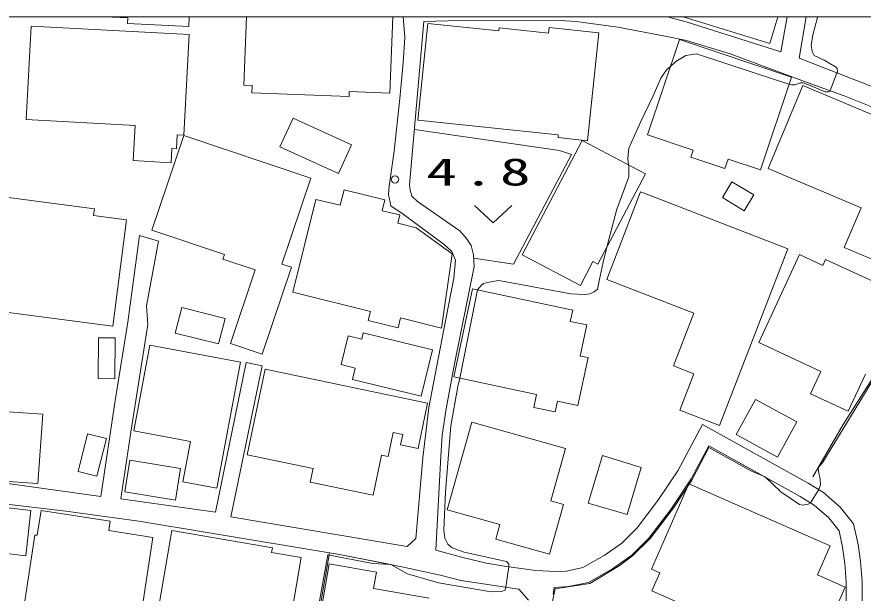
# Model space of a CAD drawing. Units: millimetres on the paper. Extents: x 20 to 1662, y 20 to 574.
# Drawn here: x 47.91 to 64.94, y 194.41 to 206 of the extents above; entities that cross this region are included whole.
import ezdxf

# ---------------------------------------------------------------- set-up
doc = ezdxf.new("R2010")
doc.units = ezdxf.units.MM
doc.layers.add('D-SUV', color=8, linetype='Continuous', lineweight=13)
doc.layers.add('D-TTL-LINE', color=7, linetype='Continuous', lineweight=13)
doc.styles.add('ＭＳ ゴシック', font='')
doc.styles.get('ＭＳ ゴシック').set_extended_font_data('MS Gothic')

msp = doc.modelspace()

# ---------------------------------------------------------------- linework, layer by layer
at = {"layer": 'D-SUV'}
for p, q in [((49.837, 205.997), (49.837, 206)), ((50.143, 205.983), (49.837, 205.997)), ((50.137, 205.865), (50.143, 205.983)), ((51.371, 205.807), (50.137, 205.865)), ((51.38, 206), (51.371, 205.807)), ((52.479, 204.629), (52.532, 206)), ((55.48, 206), (55.419, 204.467)), ((55.719, 205.583), (55.685, 206)), ((56.103, 205.905), (55.813, 202.619)), ((55.979, 203.923), (56.185, 205.871)), ((56.823, 205.925), (56.103, 205.905)), ((56.185, 205.871), (57.611, 205.719)), ((58.739, 205.935), (56.823, 205.925)), ((59.169, 205.905), (58.739, 205.935)), ((60.007, 205.795), (59.169, 205.905)), ((61, 206), (61.383, 205.901)), ((61.321, 206), (63.063, 205.465)), ((61.383, 205.901), (63.285, 205.297)), ((63.063, 205.465), (63.226, 206)), ((63.285, 205.297), (63.415, 206)), ((63.796, 206), (63.651, 205.167)), ((64.023, 205.991), (63.931, 205.641)), ((64.025, 206), (64.023, 205.991)), ((48.099, 203.933), (48.201, 205.815)), ((48.201, 205.815), (51.379, 205.643)), ((57.611, 205.719), (57.617, 205.781)), ((57.617, 205.781), (58.609, 205.675)), ((58.609, 205.675), (58.621, 205.785)), ((58.621, 205.785), (59.625, 205.679)), ((60.957, 205.615), (60.007, 205.795)), ((51.379, 205.643), (51.269, 203.619)), ((55.683, 205.073), (55.719, 205.583)), ((59.625, 205.679), (59.397, 203.509)), ((60.603, 203.629), (61.243, 205.543)), ((61.387, 205.525), (60.957, 205.615)), ((61.243, 205.543), (63.501, 204.789)), ((62.267, 205.255), (61.387, 205.525)), ((63.931, 205.641), (63.897, 205.423)), ((63.897, 205.423), (63.915, 205.307)), ((61.371, 205.221), (61.173, 205.101)), ((61.589, 205.257), (61.371, 205.221)), ((63.239, 204.717), (61.589, 205.257)), ((63.761, 204.703), (62.267, 205.255)), ((63.915, 205.307), (63.957, 205.223)), ((63.957, 205.223), (64.157, 205.127)), ((55.621, 204.357), (55.683, 205.073)), ((61.173, 205.101), (61.063, 205.005)), ((63.651, 205.167), (65.507, 204.445)), ((64.157, 205.127), (64.387, 204.999)), ((60.993, 204.945), (60.873, 204.769)), ((61.063, 205.005), (60.993, 204.945)), ((64.411, 204.871), (64.279, 204.517)), ((64.387, 204.999), (64.417, 204.961)), ((64.425, 204.909), (64.411, 204.871)), ((64.417, 204.961), (64.425, 204.909)), ((60.873, 204.769), (60.715, 204.415)), ((63.501, 204.789), (62.877, 202.923)), ((63.455, 204.649), (63.239, 204.717)), ((63.683, 204.671), (63.569, 204.633)), ((63.735, 204.671), (63.683, 204.671)), ((63.907, 204.605), (63.735, 204.671)), ((64.561, 204.413), (63.761, 204.703)), ((52.649, 204.621), (52.479, 204.629)), ((52.643, 204.475), (52.649, 204.621)), ((54.601, 204.499), (54.597, 204.397)), ((55.419, 204.467), (54.601, 204.499)), ((63.027, 202.953), (63.731, 204.621)), ((63.507, 204.633), (63.455, 204.649)), ((63.569, 204.633), (63.507, 204.633)), ((63.731, 204.621), (66.403, 203.493)), ((64.177, 204.493), (63.907, 204.605)), ((64.263, 204.497), (64.243, 204.491)), ((64.275, 204.507), (64.263, 204.497)), ((64.279, 204.517), (64.275, 204.507)), ((54.597, 204.397), (52.643, 204.475)), ((55.501, 203.299), (55.621, 204.357)), ((60.715, 204.415), (60.469, 203.897)), ((64.225, 204.491), (64.177, 204.493)), ((64.243, 204.491), (64.225, 204.491)), ((65.231, 204.143), (64.561, 204.413)), ((50.293, 203.813), (48.099, 203.933)), ((53.205, 203.383), (53.471, 203.963)), ((53.471, 203.963), (54.647, 203.425)), ((58.805, 203.625), (55.979, 203.923)), ((60.469, 203.897), (60.229, 203.359)), ((50.255, 203.109), (50.293, 203.813)), ((55.913, 203.735), (58.833, 203.315)), ((50.631, 201.711), (51.269, 203.615)), ((51.137, 203.625), (51.121, 203.347)), ((51.269, 203.619), (51.137, 203.625)), ((51.269, 203.615), (53.827, 202.755)), ((58.079, 201.213), (59.287, 203.513)), ((58.801, 203.571), (58.805, 203.625)), ((59.397, 203.509), (58.801, 203.571)), ((59.287, 203.513), (60.561, 202.845)), ((61.523, 203.321), (60.603, 203.629)), ((51.033, 203.353), (51.019, 203.067)), ((51.121, 203.347), (51.033, 203.353)), ((54.381, 202.847), (53.205, 203.383)), ((54.647, 203.425), (54.381, 202.847)), ((58.833, 203.315), (59.071, 203.231)), ((60.229, 203.359), (60.211, 203.231)), ((61.475, 203.179), (61.523, 203.321)), ((55.403, 202.595), (55.501, 203.299)), ((59.071, 203.231), (57.903, 201.025)), ((60.211, 203.231), (60.205, 203.145)), ((60.205, 203.145), (60.221, 203.023)), ((62.161, 202.951), (61.475, 203.179)), ((62.225, 203.141), (62.161, 202.951)), ((62.877, 202.923), (62.225, 203.141)), ((51.019, 203.067), (50.255, 203.109)), ((60.221, 203.023), (60.225, 202.983)), ((60.225, 202.983), (60.225, 202.783)), ((60.561, 202.845), (59.605, 201.023)), ((64.899, 202.161), (63.027, 202.953)), ((53.827, 202.755), (53.245, 201.027)), ((60.225, 202.783), (59.985, 202.131)), ((62.111, 202.367), (62.301, 202.683)), ((62.301, 202.683), (62.741, 202.417)), ((54.419, 202.209), (54.497, 202.523)), ((54.497, 202.523), (55.317, 202.321)), ((55.391, 202.425), (55.403, 202.595)), ((55.813, 202.619), (55.823, 202.513)), ((55.823, 202.513), (55.863, 202.393)), ((60.361, 202.221), (60.461, 202.481)), ((60.461, 202.481), (60.795, 202.351)), ((47.587, 202.385), (49.475, 202.141)), ((53.463, 200.461), (53.927, 202.329)), ((53.927, 202.329), (54.419, 202.209)), ((55.317, 202.321), (55.263, 202.101)), ((55.439, 202.201), (55.391, 202.425)), ((55.863, 202.393), (55.973, 202.283)), ((55.973, 202.283), (56.823, 201.693)), ((60.795, 202.351), (63.423, 201.337)), ((62.549, 202.101), (62.111, 202.367)), ((62.741, 202.417), (62.549, 202.101)), ((49.475, 202.141), (49.457, 202.005)), ((55.683, 202.031), (55.439, 202.201)), ((57.495, 201.854), (57.12, 202.204)), ((57.87, 202.204), (57.495, 201.854)), ((59.781, 200.715), (60.363, 202.219)), ((59.985, 202.131), (59.785, 201.369)), ((60.363, 202.219), (60.361, 202.221)), ((64.561, 201.361), (64.899, 202.161)), ((49.457, 202.005), (50.119, 201.919)), ((55.263, 202.101), (55.615, 202.015)), ((55.615, 202.015), (55.575, 201.849)), ((56.509, 201.423), (55.683, 202.031)), ((50.119, 201.919), (49.841, 199.779)), ((55.575, 201.849), (55.947, 201.757)), ((50.145, 199.857), (50.377, 201.605)), ((50.765, 201.485), (50.377, 201.605)), ((52.087, 201.221), (50.631, 201.711)), ((55.947, 201.757), (56.671, 201.231)), ((56.823, 201.693), (56.963, 201.543)), ((50.765, 201.485), (50.521, 200.185)), ((56.963, 201.543), (57.053, 201.403)), ((56.667, 201.277), (56.509, 201.423)), ((56.741, 201.107), (56.667, 201.277)), ((57.053, 201.403), (57.103, 201.215)), ((59.785, 201.369), (59.707, 201.063)), ((63.423, 201.337), (62.049, 197.777)), ((65.697, 200.881), (64.561, 201.361)), ((52.055, 201.129), (52.087, 201.221)), ((52.707, 200.911), (52.055, 201.129)), ((56.671, 201.231), (56.455, 199.739)), ((56.703, 200.743), (56.741, 201.107)), ((57.103, 201.215), (57.113, 200.975)), ((57.903, 201.025), (57.107, 201.145)), ((59.251, 200.597), (58.079, 201.213)), ((62.839, 199.447), (63.659, 201.219)), ((63.659, 201.219), (64.129, 201.001)), ((64.129, 201.001), (64.185, 201.121)), ((64.185, 201.121), (65.851, 200.349)), ((53.437, 200.963), (52.849, 199.211)), ((53.245, 201.027), (53.437, 200.963)), ((57.113, 200.975), (56.713, 198.983)), ((59.503, 201.077), (59.251, 200.597)), ((59.605, 201.023), (59.503, 201.077)), ((59.707, 201.063), (59.629, 200.687)), ((52.209, 199.427), (52.707, 200.911)), ((56.497, 199.675), (56.703, 200.743)), ((57.259, 200.601), (57.215, 200.547)), ((57.303, 200.635), (57.259, 200.601)), ((57.413, 200.663), (57.303, 200.635)), ((57.601, 200.695), (57.413, 200.663)), ((57.867, 200.647), (57.601, 200.695)), ((59.061, 200.425), (57.867, 200.647)), ((59.629, 200.687), (59.593, 200.523)), ((61.533, 200.037), (59.781, 200.715)), ((55.025, 200.075), (53.463, 200.461)), ((56.703, 198.757), (57.079, 200.527)), ((56.823, 198.731), (57.181, 200.507)), ((57.079, 200.527), (59.097, 200.099)), ((57.215, 200.547), (57.181, 200.507)), ((59.337, 200.417), (59.061, 200.425)), ((59.443, 200.425), (59.337, 200.417)), ((59.529, 200.467), (59.443, 200.425)), ((59.593, 200.523), (59.529, 200.467)), ((49.841, 199.779), (47.309, 200.107)), ((50.521, 200.185), (50.547, 199.809)), ((51.099, 199.639), (51.229, 200.151)), ((51.229, 200.151), (52.101, 199.929)), ((54.979, 199.893), (55.025, 200.075)), ((59.097, 200.099), (59.049, 199.873)), ((52.101, 199.929), (51.971, 199.419)), ((55.633, 199.943), (55.583, 199.745)), ((56.455, 199.739), (55.633, 199.943)), ((61.123, 198.977), (61.533, 200.037)), ((49.889, 198.283), (50.145, 199.857)), ((50.547, 199.809), (50.205, 197.647)), ((55.583, 199.745), (54.979, 199.893)), ((59.049, 199.873), (59.381, 199.803)), ((59.381, 199.803), (59.249, 199.177)), ((51.971, 199.419), (51.099, 199.639)), ((54.439, 199.003), (54.579, 199.585)), ((54.579, 199.585), (54.853, 199.519)), ((54.853, 199.519), (54.883, 199.641)), ((54.883, 199.641), (56.273, 199.303)), ((56.205, 198.139), (56.497, 199.675)), ((49.549, 198.725), (49.557, 199.545)), ((49.557, 199.545), (49.893, 199.541)), ((49.893, 199.541), (49.885, 198.721)), ((50.263, 197.669), (50.587, 199.395)), ((50.587, 199.395), (52.413, 199.051)), ((52.849, 199.211), (52.209, 199.427)), ((64.093, 198.865), (62.839, 199.447)), ((56.273, 199.303), (56.047, 198.369)), ((51.909, 196.037), (52.527, 199.049)), ((52.413, 199.051), (51.937, 196.517)), ((52.527, 199.049), (52.851, 198.977)), ((59.405, 199.145), (59.201, 198.183)), ((59.249, 199.177), (59.405, 199.145)), ((52.851, 198.977), (52.219, 195.941)), ((52.547, 197.187), (52.907, 198.913)), ((52.907, 198.913), (56.175, 198.231)), ((54.721, 198.933), (54.439, 199.003)), ((54.665, 198.703), (54.721, 198.933)), ((56.713, 198.983), (56.553, 198.113)), ((61.537, 198.817), (61.123, 198.977)), ((49.885, 198.721), (49.549, 198.725)), ((58.369, 198.403), (56.703, 198.757)), ((56.785, 198.561), (56.823, 198.731)), ((61.253, 198.085), (61.537, 198.817)), ((63.885, 198.417), (64.093, 198.865)), ((64.127, 197.041), (65.211, 198.813)), ((65.181, 198.811), (64.537, 197.799)), ((64.991, 198.811), (64.643, 198.065)), ((56.047, 198.369), (54.665, 198.703)), ((56.645, 197.771), (56.785, 198.561)), ((58.313, 198.143), (58.369, 198.403)), ((64.643, 198.065), (63.885, 198.417)), ((49.599, 196.353), (49.889, 198.283)), ((56.175, 198.231), (55.985, 197.317)), ((58.793, 198.271), (58.747, 198.051)), ((59.201, 198.183), (58.793, 198.271)), ((62.389, 197.595), (62.775, 198.303)), ((62.775, 198.303), (63.607, 197.851)), ((47.517, 198.071), (48.433, 198.009)), ((56.083, 197.131), (56.205, 198.139)), ((56.553, 198.113), (56.473, 197.583)), ((58.747, 198.051), (58.313, 198.143)), ((62.049, 197.777), (61.253, 198.085)), ((48.433, 198.009), (48.337, 196.609)), ((56.539, 196.443), (56.645, 197.771)), ((56.571, 196.085), (57.065, 197.843)), ((57.065, 197.843), (58.951, 197.313)), ((61.213, 196.869), (61.707, 197.801)), ((61.707, 197.801), (63.835, 196.621)), ((63.607, 197.851), (63.221, 197.143)), ((64.537, 197.799), (63.927, 196.743)), ((49.143, 196.853), (49.335, 197.613)), ((49.335, 197.613), (49.713, 197.519)), ((49.713, 197.519), (49.523, 196.757)), ((50.205, 197.647), (50.001, 196.305)), ((51.403, 197.455), (50.263, 197.669)), ((55.483, 197.641), (55.381, 197.155)), ((55.679, 197.601), (55.483, 197.641)), ((55.635, 197.391), (55.679, 197.601)), ((56.473, 197.583), (56.443, 197.165)), ((63.221, 197.143), (62.389, 197.595)), ((51.251, 196.645), (51.403, 197.455)), ((55.985, 197.317), (55.635, 197.391)), ((61.483, 196.707), (61.835, 197.371)), ((61.835, 197.371), (61.483, 196.707)), ((61.835, 197.371), (63.677, 196.349)), ((63.089, 196.675), (61.835, 197.371)), ((53.873, 196.911), (52.547, 197.187)), ((55.249, 197.183), (55.081, 196.375)), ((55.381, 197.155), (55.249, 197.183)), ((58.951, 197.313), (58.655, 196.261)), ((59.409, 196.219), (59.695, 197.173)), ((59.695, 197.173), (60.477, 196.937)), ((61.493, 196.681), (61.839, 197.333)), ((61.839, 197.333), (62.697, 196.859)), ((50.083, 196.443), (50.185, 197.081)), ((50.185, 197.081), (51.205, 196.915)), ((55.937, 195.503), (56.083, 197.131)), ((56.443, 197.165), (56.343, 195.271)), ((64.033, 196.925), (64.127, 197.041)), ((49.523, 196.757), (49.143, 196.853)), ((51.205, 196.915), (51.101, 196.277)), ((53.817, 196.639), (53.873, 196.911)), ((60.477, 196.937), (60.191, 195.985)), ((60.813, 196.269), (61.213, 196.869)), ((62.697, 196.859), (62.967, 196.743)), ((64.049, 196.815), (64.033, 196.925)), ((47.221, 196.681), (49.599, 196.353)), ((48.337, 196.609), (47.421, 196.671)), ((61.069, 196.087), (61.483, 196.707)), ((61.483, 196.707), (61.069, 196.087)), ((61.129, 196.131), (61.493, 196.681)), ((62.967, 196.743), (63.287, 196.443)), ((64.079, 196.703), (64.049, 196.815)), ((64.083, 196.583), (64.079, 196.703)), ((51.937, 196.517), (51.251, 196.645)), ((55.081, 196.375), (53.817, 196.639)), ((60.681, 194.889), (61.431, 196.603)), ((61.431, 196.603), (64.281, 195.355)), ((63.835, 196.621), (64.145, 196.431)), ((63.883, 196.225), (64.047, 196.493)), ((64.047, 196.493), (64.083, 196.583)), ((51.101, 196.277), (50.083, 196.443)), ((56.503, 195.675), (56.539, 196.443)), ((63.287, 196.443), (63.659, 196.187)), ((63.677, 196.349), (63.957, 196.179)), ((64.145, 196.431), (64.479, 196.137)), ((48.899, 196.053), (47.219, 196.255)), ((50.001, 196.305), (51.909, 196.037)), ((58.913, 196.187), (58.631, 195.187)), ((58.655, 196.261), (58.913, 196.187)), ((60.191, 195.985), (59.409, 196.219)), ((60.393, 195.719), (60.813, 196.269)), ((63.659, 196.187), (63.721, 196.177)), ((63.721, 196.177), (63.833, 196.193)), ((63.833, 196.193), (63.883, 196.225)), ((63.957, 196.179), (64.249, 195.919)), ((47.573, 196.141), (48.193, 196.071)), ((48.193, 196.071), (48.091, 195.159)), ((48.323, 195.569), (48.399, 196.067)), ((48.399, 196.067), (49.789, 195.851)), ((50.367, 195.853), (48.899, 196.053)), ((57.629, 195.787), (56.571, 196.085)), ((60.629, 195.511), (61.069, 196.087)), ((61.069, 196.087), (60.629, 195.511)), ((60.659, 195.511), (61.129, 196.131)), ((64.479, 196.137), (64.749, 195.797)), ((49.789, 195.851), (49.761, 195.665)), ((51.739, 195.627), (50.367, 195.853)), ((52.219, 195.941), (55.767, 195.345)), ((64.249, 195.919), (64.457, 195.659)), ((49.761, 195.665), (50.651, 195.527)), ((50.687, 193.689), (51.029, 195.669)), ((51.029, 195.669), (53.053, 195.319)), ((56.525, 195.511), (56.503, 195.675)), ((57.547, 195.493), (57.629, 195.787)), ((60.083, 195.409), (60.393, 195.719)), ((64.457, 195.659), (64.529, 195.331)), ((64.749, 195.797), (64.839, 195.387)), ((48.007, 193.839), (48.275, 195.575)), ((48.275, 195.575), (48.323, 195.569)), ((50.651, 195.527), (50.345, 193.539)), ((54.407, 195.183), (51.739, 195.627)), ((55.767, 195.345), (55.937, 195.503)), ((56.587, 195.391), (56.525, 195.511)), ((58.631, 195.187), (57.547, 195.493)), ((60.287, 195.169), (60.629, 195.511)), ((60.629, 195.511), (60.287, 195.169)), ((60.299, 195.155), (60.659, 195.511)), ((53.053, 195.319), (53.035, 195.223)), ((56.673, 195.315), (56.587, 195.391)), ((56.911, 195.231), (56.673, 195.315)), ((59.733, 195.161), (60.083, 195.409)), ((64.281, 195.355), (64.025, 194.771)), ((64.529, 195.331), (64.575, 195.003)), ((64.839, 195.387), (64.889, 195.039)), ((48.091, 195.159), (47.471, 195.227)), ((53.035, 195.223), (53.631, 195.121)), ((54.205, 195.217), (53.279, 190.047)), ((53.911, 193.723), (54.167, 195.177)), ((54.167, 195.177), (55.073, 195.003)), ((54.407, 195.183), (54.205, 195.217)), ((55.661, 194.935), (54.407, 195.183)), ((55.439, 194.979), (54.407, 195.183)), ((56.343, 195.271), (56.883, 195.121)), ((57.645, 195.071), (56.911, 195.231)), ((59.303, 194.921), (59.733, 195.161)), ((59.901, 194.895), (60.287, 195.169)), ((60.287, 195.169), (59.901, 194.895)), ((60.031, 194.957), (60.299, 195.155)), ((53.631, 195.121), (53.307, 193.239)), ((53.831, 192.901), (54.199, 194.995)), ((54.199, 194.995), (55.147, 194.829)), ((55.073, 195.003), (55.439, 194.979)), ((55.439, 194.979), (55.775, 194.795)), ((56.883, 195.121), (57.363, 195.011)), ((57.363, 195.011), (57.763, 194.941)), ((57.763, 195.041), (57.645, 195.071)), ((57.809, 194.993), (57.763, 195.041)), ((57.809, 194.935), (57.809, 194.993)), ((64.575, 195.003), (64.603, 194.627)), ((64.889, 195.039), (64.919, 194.639)), ((55.147, 194.829), (55.089, 194.499)), ((56.431, 194.769), (55.661, 194.935)), ((55.775, 194.795), (56.399, 194.613)), ((57.753, 194.525), (57.809, 194.935)), ((57.763, 194.941), (58.353, 194.861)), ((58.353, 194.861), (58.753, 194.841)), ((58.753, 194.841), (58.973, 194.851)), ((58.973, 194.851), (59.303, 194.921)), ((59.415, 194.623), (59.901, 194.895)), ((59.901, 194.895), (59.415, 194.623)), ((59.441, 194.597), (60.031, 194.957)), ((60.847, 194.817), (60.681, 194.889)), ((60.689, 194.453), (60.847, 194.817)), ((56.845, 194.663), (56.431, 194.769)), ((58.015, 194.485), (56.845, 194.663)), ((59.013, 194.537), (59.415, 194.623)), ((59.415, 194.623), (59.013, 194.537)), ((64.025, 194.771), (64.577, 194.529)), ((64.603, 194.627), (64.603, 194.155)), ((64.919, 194.639), (64.919, 194.139)), ((55.089, 194.499), (56.207, 194.303)), ((56.399, 194.613), (57.453, 194.429)), ((57.661, 194.439), (57.737, 194.465)), ((57.737, 194.465), (57.753, 194.525)), ((58.205, 194.261), (58.015, 194.485)), ((58.427, 193.017), (58.745, 194.495)), ((58.705, 194.385), (58.723, 194.517)), ((58.723, 194.517), (58.705, 194.385)), ((58.723, 194.517), (59.013, 194.537)), ((59.013, 194.537), (58.723, 194.517)), ((58.745, 194.495), (59.441, 194.597)), ((62.043, 193.859), (60.689, 194.453)), ((64.577, 194.529), (64.099, 193.435)), ((57.453, 194.429), (57.661, 194.439))]:
    msp.add_line(p, q, dxfattribs=at)
msp.add_circle((55.521, 202.729), 0.075, dxfattribs=at)
at = {"layer": 'D-TTL-LINE'}
msp.add_line((125, 206), (25, 206), dxfattribs=at)

# ---------------------------------------------------------------- texts
at = {"layer": 'D-SUV', "insert": (56.151, 202.599), "char_height": 0.5499, "attachment_point": 7, "style": 'ＭＳ ゴシック'}
msp.add_mtext('\\T1.2;\\W1.65;4.8', dxfattribs=at)

doc.saveas('drawing.dxf')
